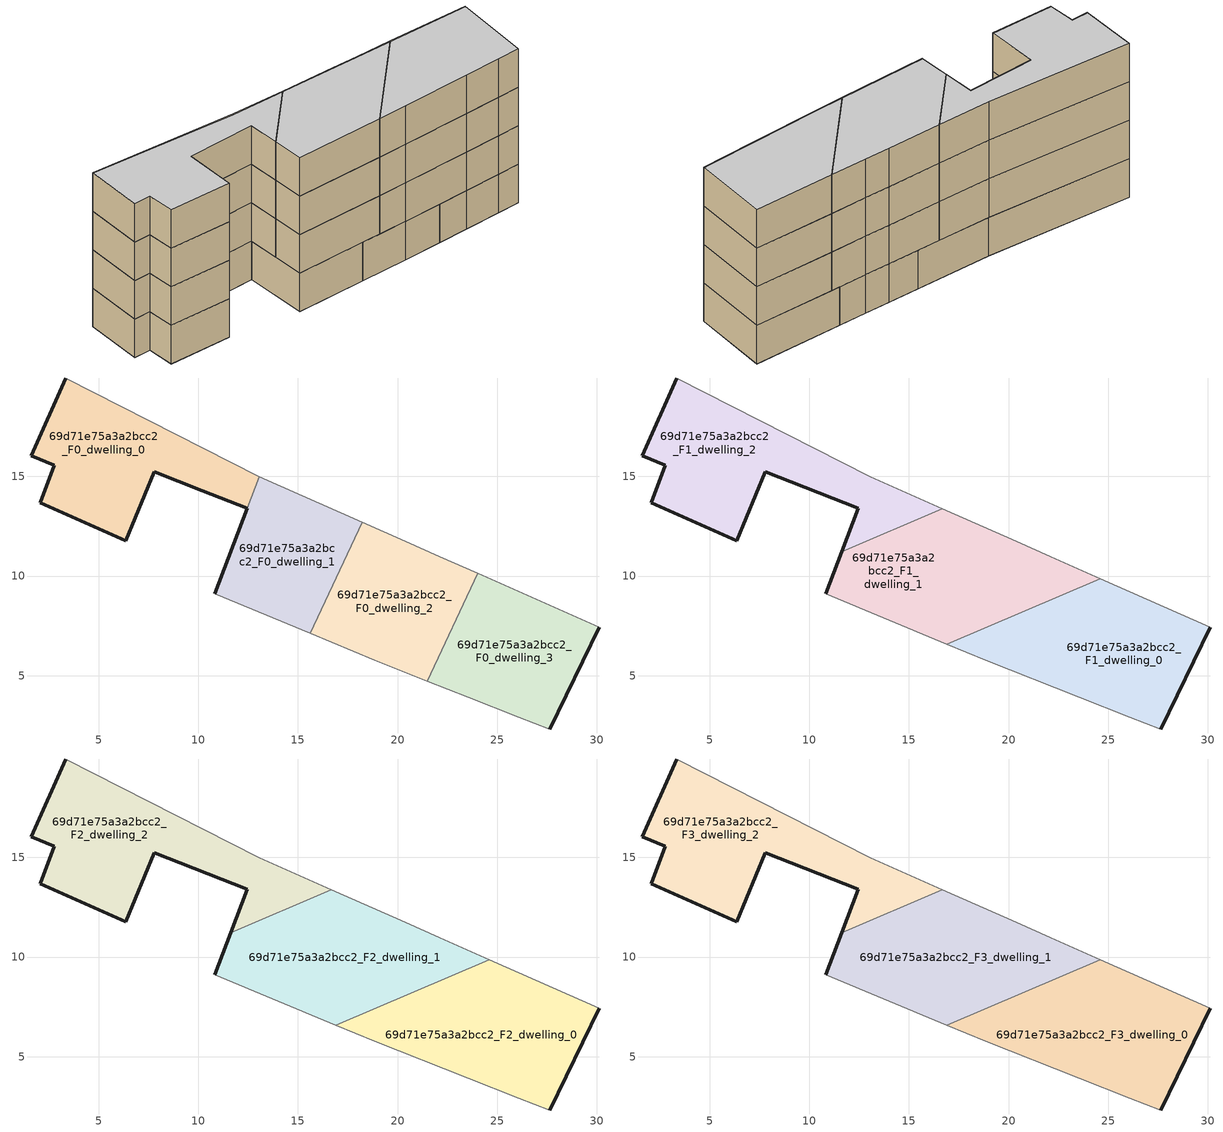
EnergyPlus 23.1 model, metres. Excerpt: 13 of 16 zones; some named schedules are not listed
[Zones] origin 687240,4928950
69d71e75a3a2bcc2_F0_dwelling_0
 floor ground (EU_floor_Construction): 12.45,13.39 13.06,14.98 3.34,19.93 1.61,16.03 2.76,15.55 2.08,13.68 6.35,11.76 7.78,15.24 10.21,14.28 z0
 wall outside (EU_wall_Construction): 12.45,13.39 10.21,14.28 7.78,15.24 6.35,11.76 2.08,13.68 2.76,15.55 1.61,16.03 3.34,19.93 z0:3
 wall adiabatic (EU_wall_Construction): 3.34,19.93 13.06,14.98 z0:3
 wall to 69d71e75a3a2bcc2_F0_dwelling_1 (EU_wall_Construction): 13.06,14.98 12.46,13.39 z0:3
69d71e75a3a2bcc2_F0_dwelling_1
 floor ground (EU_floor_Construction): 15.61,7.12 18.21,12.7 13.06,14.98 10.82,9.11 z0
 wall outside (EU_wall_Construction): 10.82,9.11 12.46,13.39 z0:3
 wall adiabatic (EU_wall_Construction): 13.06,14.98 18.21,12.7 / 15.61,7.12 10.82,9.11 z0:3
 wall to 69d71e75a3a2bcc2_F0_dwelling_2 (EU_wall_Construction): 18.21,12.7 15.61,7.12 z0:3
69d71e75a3a2bcc2_F0_dwelling_2
 floor ground (EU_floor_Construction): 21.49,4.73 24.01,10.13 22.12,10.96 20.37,11.75 18.21,12.7 15.61,7.12 18.86,5.76 z0
 wall adiabatic (EU_wall_Construction): 21.49,4.73 18.86,5.76 15.61,7.12 / 18.21,12.7 20.37,11.75 22.12,10.96 24.01,10.13 z0:3
 wall to 69d71e75a3a2bcc2_F0_dwelling_3 (EU_wall_Construction): 24.01,10.13 21.49,4.73 z0:3
69d71e75a3a2bcc2_F0_dwelling_3
 floor ground (EU_floor_Construction): 27.62,2.33 30.12,7.42 24.01,10.13 21.49,4.73 23.55,3.92 26.08,2.92 z0
 wall outside (EU_wall_Construction): 30.12,7.42 27.62,2.33 z0:3
 wall adiabatic (EU_wall_Construction): 24.01,10.13 30.12,7.42 / 27.62,2.33 26.08,2.92 23.55,3.92 21.49,4.73 z0:3
69d71e75a3a2bcc2_F1_dwelling_0
 floor to 69d71e75a3a2bcc2_F0_dwelling_2 (EU_floor_Construction): 21.49,4.73 23.72,9.49 16.89,6.58 18.86,5.76 z3
 floor to 69d71e75a3a2bcc2_F0_dwelling_3 (EU_floor_Construction): 27.62,2.33 30.12,7.42 24.6,9.87 23.72,9.49 21.49,4.73 23.55,3.92 26.08,2.92 z3
 wall outside (EU_wall_Construction): 30.12,7.42 27.62,2.33 z3:6
 wall adiabatic (EU_wall_Construction): 24.6,9.87 30.12,7.42 / 27.62,2.33 26.08,2.92 23.55,3.92 18.86,5.76 16.89,6.58 z3:6
 wall to 69d71e75a3a2bcc2_F1_dwelling_1 (EU_wall_Construction): 16.89,6.58 24.6,9.87 z3:6
69d71e75a3a2bcc2_F1_dwelling_1
 floor to 69d71e75a3a2bcc2_F0_dwelling_2 (EU_floor_Construction): 23.72,9.49 24.01,10.13 22.12,10.96 20.37,11.75 18.21,12.7 15.61,7.12 16.89,6.58 z3
 floor to 69d71e75a3a2bcc2_F0_dwelling_3 (EU_floor_Construction): 24.6,9.87 24.01,10.13 23.72,9.49 z3
 floor to 69d71e75a3a2bcc2_F0_dwelling_1 (EU_floor_Construction): 15.61,7.12 18.21,12.7 16.68,13.38 11.63,11.23 10.82,9.11 z3
 wall outside (EU_wall_Construction): 10.82,9.11 11.63,11.23 z3:6
 wall adiabatic (EU_wall_Construction): 16.89,6.58 10.82,9.11 / 16.68,13.38 20.37,11.75 22.12,10.96 24.6,9.87 z3:6
 wall to 69d71e75a3a2bcc2_F1_dwelling_2 (EU_wall_Construction): 11.63,11.23 16.68,13.38 z3:6
69d71e75a3a2bcc2_F1_dwelling_2
 floor outside (EU_floor_Construction): 11.63,11.23 13.06,14.98 12.45,13.39 z3
 floor to 69d71e75a3a2bcc2_F0_dwelling_0 (EU_floor_Construction): 12.45,13.39 13.06,14.98 3.34,19.93 1.61,16.03 2.76,15.55 2.08,13.68 6.35,11.76 7.78,15.24 z3
 floor to 69d71e75a3a2bcc2_F0_dwelling_1 (EU_floor_Construction): 16.68,13.38 13.06,14.98 11.63,11.23 z3
 wall outside (EU_wall_Construction): 11.63,11.23 12.45,13.39 7.78,15.24 6.35,11.76 2.08,13.68 2.76,15.55 1.61,16.03 3.34,19.93 z3:6
 wall adiabatic (EU_wall_Construction): 3.34,19.93 13.05,14.99 16.68,13.38 z3:6
69d71e75a3a2bcc2_F2_dwelling_0
 floor to 69d71e75a3a2bcc2_F1_dwelling_0 (EU_floor_Construction): 27.62,2.33 30.12,7.42 24.6,9.87 16.89,6.58 18.86,5.76 23.55,3.92 26.08,2.92 z6
 wall outside (EU_wall_Construction): 30.12,7.42 27.62,2.33 z6:9
 wall adiabatic (EU_wall_Construction): 24.6,9.87 30.12,7.42 / 27.62,2.33 26.08,2.92 23.55,3.92 18.86,5.76 16.89,6.58 z6:9
 wall to 69d71e75a3a2bcc2_F2_dwelling_1 (EU_wall_Construction): 16.89,6.58 24.6,9.87 z6:9
69d71e75a3a2bcc2_F2_dwelling_1
 floor to 69d71e75a3a2bcc2_F1_dwelling_1 (EU_floor_Construction): 24.6,9.87 22.12,10.96 20.37,11.75 16.68,13.38 11.63,11.23 10.82,9.11 16.89,6.58 z6
 wall outside (EU_wall_Construction): 10.82,9.11 11.63,11.23 z6:9
 wall adiabatic (EU_wall_Construction): 16.89,6.58 10.82,9.11 / 16.68,13.38 20.37,11.75 22.12,10.96 24.6,9.87 z6:9
 wall to 69d71e75a3a2bcc2_F2_dwelling_2 (EU_wall_Construction): 11.63,11.23 16.68,13.38 z6:9
69d71e75a3a2bcc2_F2_dwelling_2
 floor to 69d71e75a3a2bcc2_F1_dwelling_2 (EU_floor_Construction): 16.68,13.38 13.05,14.99 3.34,19.93 1.61,16.03 2.76,15.55 2.08,13.68 6.35,11.76 7.78,15.24 12.45,13.39 11.63,11.23 z6
 wall outside (EU_wall_Construction): 11.63,11.23 12.45,13.39 7.78,15.24 6.35,11.76 2.08,13.68 2.76,15.55 1.61,16.03 3.34,19.93 z6:9
 wall adiabatic (EU_wall_Construction): 3.34,19.93 13.05,14.99 16.68,13.38 z6:9
69d71e75a3a2bcc2_F3_dwelling_0
 floor to 69d71e75a3a2bcc2_F2_dwelling_0 (EU_floor_Construction): 27.62,2.33 30.12,7.42 24.6,9.87 16.89,6.58 18.86,5.76 23.55,3.92 26.08,2.92 z9
 wall outside (EU_wall_Construction): 30.12,7.42 27.62,2.33 z9:12
 wall adiabatic (EU_wall_Construction): 24.6,9.87 30.12,7.42 / 27.62,2.33 26.08,2.92 23.55,3.92 18.86,5.76 16.89,6.58 z9:12
 wall to 69d71e75a3a2bcc2_F3_dwelling_1 (EU_wall_Construction): 16.89,6.58 24.6,9.87 z9:12
 ceiling to 69d71e75a3a2bcc2_F4_dwelling_0 (EU_floor_Construction): 30.12,7.42 27.62,2.33 26.08,2.92 23.55,3.92 18.86,5.76 16.89,6.58 24.6,9.87 z12
69d71e75a3a2bcc2_F3_dwelling_1
 floor to 69d71e75a3a2bcc2_F2_dwelling_1 (EU_floor_Construction): 24.6,9.87 22.12,10.96 20.37,11.75 16.68,13.38 11.63,11.23 10.82,9.11 16.89,6.58 z9
 wall outside (EU_wall_Construction): 10.82,9.11 11.63,11.23 z9:12
 wall adiabatic (EU_wall_Construction): 16.89,6.58 10.82,9.11 / 16.68,13.38 20.37,11.75 22.12,10.96 24.6,9.87 z9:12
 wall to 69d71e75a3a2bcc2_F3_dwelling_2 (EU_wall_Construction): 11.63,11.23 16.68,13.38 z9:12
 ceiling to 69d71e75a3a2bcc2_F4_dwelling_1 (EU_floor_Construction): 22.12,10.96 24.6,9.87 16.89,6.58 10.82,9.11 11.63,11.23 16.68,13.38 20.37,11.75 z12
69d71e75a3a2bcc2_F3_dwelling_2
 floor to 69d71e75a3a2bcc2_F2_dwelling_2 (EU_floor_Construction): 16.68,13.38 13.05,14.99 3.34,19.93 1.61,16.03 2.76,15.55 2.08,13.68 6.35,11.76 7.78,15.24 12.45,13.39 11.63,11.23 z9
 wall outside (EU_wall_Construction): 11.63,11.23 12.45,13.39 7.78,15.24 6.35,11.76 2.08,13.68 2.76,15.55 1.61,16.03 3.34,19.93 z9:12
 wall adiabatic (EU_wall_Construction): 3.34,19.93 13.05,14.99 16.68,13.38 z9:12
 ceiling to 69d71e75a3a2bcc2_F4_dwelling_2 (EU_floor_Construction): 13.05,14.99 16.68,13.38 11.63,11.23 12.45,13.39 7.78,15.24 6.35,11.76 2.08,13.68 2.76,15.55 1.61,16.03 3.34,19.93 z12
[Building]
EU S2 Campaign: North Axis=0; Terrain=City; Solar Distribution=FullExterior
[Site:Location]
Bologna: Latitude=44.5; Longitude=11.25; Time Zone=1; Elevation=37
[SizingPeriod:WeatherFileDays]
AnnualSizingPeriod: Begin Month=1; Begin Day of Month=1; End Month=12; End Day of Month=31; Day of Week for Start Day=Monday; Use Weather File Daylight Saving Period=No; Use Weather File Rain and Snow Indicators=No
[MATERIAL]
EU_InternalMass_Material: Roughness=MediumRough; Thickness=0.1; Conductivity=1; Density=1800; Specific Heat=900; Thermal Absorptance=0.9; Solar Absorptance=0.7; Visible Absorptance=0.7
[MATERIAL:NOMASS] Roughness=MediumRough; Thermal Absorptance=0.9; Solar Absorptance=0.7; Visible Absorptance=0.7
Name | Thermal Resistance
EU_wall_NoMass | 0.905828
EU_floor_NoMass | 0.67114
[CONSTRUCTION]
EU_wall_Construction: EU_wall_NoMass
EU_floor_Construction: EU_floor_NoMass
EU_InternalMass_Construction: EU_InternalMass_Material
[ZONE] Type=1; Multiplier=1; Ceiling Height=autocalculate; Floor Area=autocalculate; Part of Total Floor Area=Yes
Name | Volume
69d71e75a3a2bcc2_F0_dwelling_0 | 130.285
69d71e75a3a2bcc2_F1_dwelling_0; 69d71e75a3a2bcc2_F2_dwelling_2; 69d71e75a3a2bcc2_F3_dwelling_2 | 154.132
69d71e75a3a2bcc2_F2_dwelling_0; 69d71e75a3a2bcc2_F3_dwelling_0 | 154.136
69d71e75a3a2bcc2_F0_dwelling_1 | 100.879
69d71e75a3a2bcc2_F1_dwelling_1 | 154.11
69d71e75a3a2bcc2_F2_dwelling_1; 69d71e75a3a2bcc2_F3_dwelling_1 | 154.121
69d71e75a3a2bcc2_F0_dwelling_2 | 115.6
69d71e75a3a2bcc2_F1_dwelling_2 | 154.126
69d71e75a3a2bcc2_F0_dwelling_3 | 115.596
[INTERNALMASS] Construction=EU_InternalMass_Construction
Name | Zone or ZoneList | Surface Area
69d71e75a3a2bcc2_F0_dwelling_0_EU_InternalMass | 69d71e75a3a2bcc2_F0_dwelling_0 | 43.4303
69d71e75a3a2bcc2_F0_dwelling_1_EU_InternalMass | 69d71e75a3a2bcc2_F0_dwelling_1 | 33.6366
69d71e75a3a2bcc2_F0_dwelling_2_EU_InternalMass | 69d71e75a3a2bcc2_F0_dwelling_2 | 38.5332
69d71e75a3a2bcc2_F0_dwelling_3_EU_InternalMass | 69d71e75a3a2bcc2_F0_dwelling_3 | 38.5318
69d71e75a3a2bcc2_F1_dwelling_0_EU_InternalMass | 69d71e75a3a2bcc2_F1_dwelling_0 | 51.3785
69d71e75a3a2bcc2_F1_dwelling_1_EU_InternalMass | 69d71e75a3a2bcc2_F1_dwelling_1 | 51.3735
69d71e75a3a2bcc2_F1_dwelling_2_EU_InternalMass | 69d71e75a3a2bcc2_F1_dwelling_2 | 51.3777
69d71e75a3a2bcc2_F2_dwelling_0_EU_InternalMass | 69d71e75a3a2bcc2_F2_dwelling_0 | 51.3785
69d71e75a3a2bcc2_F2_dwelling_1_EU_InternalMass | 69d71e75a3a2bcc2_F2_dwelling_1 | 51.3735
69d71e75a3a2bcc2_F2_dwelling_2_EU_InternalMass | 69d71e75a3a2bcc2_F2_dwelling_2 | 51.3777
69d71e75a3a2bcc2_F3_dwelling_0_EU_InternalMass | 69d71e75a3a2bcc2_F3_dwelling_0 | 51.3785
69d71e75a3a2bcc2_F3_dwelling_1_EU_InternalMass | 69d71e75a3a2bcc2_F3_dwelling_1 | 51.3735
69d71e75a3a2bcc2_F3_dwelling_2_EU_InternalMass | 69d71e75a3a2bcc2_F3_dwelling_2 | 51.3777
[OTHEREQUIPMENT] Fuel Type=Electricity; Design Level Calculation Method=Watts/Area; Power per Zone Floor Area=1; Fraction Latent=0; Fraction Radiant=0; Fraction Lost=0; Carbon Dioxide Generation Rate=0; EndUse Subcategory=EU_Step8_InternalGains
Name | Zone or ZoneList or Space or SpaceList | Schedule
EU_Step8_InternalGain_69d71e75a3a2bcc2_F0_dwelling_0_f000 | 69d71e75a3a2bcc2_F0_dwelling_0 | EU_Step8_GainSchedule_69d71e75a3a2bcc2_F0_dwelling_0_f000
EU_Step8_InternalGain_69d71e75a3a2bcc2_F0_dwelling_1_f000 | 69d71e75a3a2bcc2_F0_dwelling_1 | EU_Step8_GainSchedule_69d71e75a3a2bcc2_F0_dwelling_1_f000
EU_Step8_InternalGain_69d71e75a3a2bcc2_F0_dwelling_2_f000 | 69d71e75a3a2bcc2_F0_dwelling_2 | EU_Step8_GainSchedule_69d71e75a3a2bcc2_F0_dwelling_2_f000
EU_Step8_InternalGain_69d71e75a3a2bcc2_F0_dwelling_3_f000 | 69d71e75a3a2bcc2_F0_dwelling_3 | EU_Step8_GainSchedule_69d71e75a3a2bcc2_F0_dwelling_3_f000
EU_Step8_InternalGain_69d71e75a3a2bcc2_F1_dwelling_0_f000 | 69d71e75a3a2bcc2_F1_dwelling_0 | EU_Step8_GainSchedule_69d71e75a3a2bcc2_F1_dwelling_0_f000
EU_Step8_InternalGain_69d71e75a3a2bcc2_F1_dwelling_1_f000 | 69d71e75a3a2bcc2_F1_dwelling_1 | EU_Step8_GainSchedule_69d71e75a3a2bcc2_F1_dwelling_1_f000
EU_Step8_InternalGain_69d71e75a3a2bcc2_F1_dwelling_2_f000 | 69d71e75a3a2bcc2_F1_dwelling_2 | EU_Step8_GainSchedule_69d71e75a3a2bcc2_F1_dwelling_2_f000
EU_Step8_InternalGain_69d71e75a3a2bcc2_F2_dwelling_0_f000 | 69d71e75a3a2bcc2_F2_dwelling_0 | EU_Step8_GainSchedule_69d71e75a3a2bcc2_F2_dwelling_0_f000
EU_Step8_InternalGain_69d71e75a3a2bcc2_F2_dwelling_1_f000 | 69d71e75a3a2bcc2_F2_dwelling_1 | EU_Step8_GainSchedule_69d71e75a3a2bcc2_F2_dwelling_1_f000
EU_Step8_InternalGain_69d71e75a3a2bcc2_F2_dwelling_2_f000 | 69d71e75a3a2bcc2_F2_dwelling_2 | EU_Step8_GainSchedule_69d71e75a3a2bcc2_F2_dwelling_2_f000
EU_Step8_InternalGain_69d71e75a3a2bcc2_F3_dwelling_0_f000 | 69d71e75a3a2bcc2_F3_dwelling_0 | EU_Step8_GainSchedule_69d71e75a3a2bcc2_F3_dwelling_0_f000
EU_Step8_InternalGain_69d71e75a3a2bcc2_F3_dwelling_1_f000 | 69d71e75a3a2bcc2_F3_dwelling_1 | EU_Step8_GainSchedule_69d71e75a3a2bcc2_F3_dwelling_1_f000
EU_Step8_InternalGain_69d71e75a3a2bcc2_F3_dwelling_2_f000 | 69d71e75a3a2bcc2_F3_dwelling_2 | EU_Step8_GainSchedule_69d71e75a3a2bcc2_F3_dwelling_2_f000
[ZONEVENTILATION:DESIGNFLOWRATE] Schedule=EU_AlwaysOn; Design Flow Rate Calculation Method=AirChanges/Hour; Air Changes per Hour=0.73129; Ventilation Type=Natural; Fan Pressure Rise=0; Fan Total Efficiency=1; Constant Term Coefficient=1; Temperature Term Coefficient=0; Velocity Term Coefficient=0; Velocity Squared Term Coefficient=0; Minimum Indoor Temperature=-100; Maximum Indoor Temperature=100; Delta Temperature=-100; Minimum Outdoor Temperature=-100; Maximum Outdoor Temperature=100; Maximum Wind Speed=40
Name | Zone or ZoneList or Space or SpaceList
EU_ConstantAir_69d71e75a3a2bcc2_F0_dwelling_0 | 69d71e75a3a2bcc2_F0_dwelling_0
EU_ConstantAir_69d71e75a3a2bcc2_F0_dwelling_1 | 69d71e75a3a2bcc2_F0_dwelling_1
EU_ConstantAir_69d71e75a3a2bcc2_F0_dwelling_2 | 69d71e75a3a2bcc2_F0_dwelling_2
EU_ConstantAir_69d71e75a3a2bcc2_F0_dwelling_3 | 69d71e75a3a2bcc2_F0_dwelling_3
EU_ConstantAir_69d71e75a3a2bcc2_F1_dwelling_0 | 69d71e75a3a2bcc2_F1_dwelling_0
EU_ConstantAir_69d71e75a3a2bcc2_F1_dwelling_1 | 69d71e75a3a2bcc2_F1_dwelling_1
EU_ConstantAir_69d71e75a3a2bcc2_F1_dwelling_2 | 69d71e75a3a2bcc2_F1_dwelling_2
EU_ConstantAir_69d71e75a3a2bcc2_F2_dwelling_0 | 69d71e75a3a2bcc2_F2_dwelling_0
EU_ConstantAir_69d71e75a3a2bcc2_F2_dwelling_1 | 69d71e75a3a2bcc2_F2_dwelling_1
EU_ConstantAir_69d71e75a3a2bcc2_F2_dwelling_2 | 69d71e75a3a2bcc2_F2_dwelling_2
EU_ConstantAir_69d71e75a3a2bcc2_F3_dwelling_0 | 69d71e75a3a2bcc2_F3_dwelling_0
EU_ConstantAir_69d71e75a3a2bcc2_F3_dwelling_1 | 69d71e75a3a2bcc2_F3_dwelling_1
EU_ConstantAir_69d71e75a3a2bcc2_F3_dwelling_2 | 69d71e75a3a2bcc2_F3_dwelling_2
[HVACTEMPLATE:THERMOSTAT] Constant Heating Setpoint=20; Constant Cooling Setpoint=50
EU_HeatOnly_69d71e75a3a2bcc2_F0_dwelling_0; EU_HeatOnly_69d71e75a3a2bcc2_F0_dwelling_1; EU_HeatOnly_69d71e75a3a2bcc2_F0_dwelling_2; EU_HeatOnly_69d71e75a3a2bcc2_F0_dwelling_3; EU_HeatOnly_69d71e75a3a2bcc2_F1_dwelling_0; EU_HeatOnly_69d71e75a3a2bcc2_F1_dwelling_1; EU_HeatOnly_69d71e75a3a2bcc2_F1_dwelling_2; EU_HeatOnly_69d71e75a3a2bcc2_F2_dwelling_0; EU_HeatOnly_69d71e75a3a2bcc2_F2_dwelling_1; EU_HeatOnly_69d71e75a3a2bcc2_F2_dwelling_2; EU_HeatOnly_69d71e75a3a2bcc2_F3_dwelling_0; EU_HeatOnly_69d71e75a3a2bcc2_F3_dwelling_1; EU_HeatOnly_69d71e75a3a2bcc2_F3_dwelling_2; EU_HeatOnly_69d71e75a3a2bcc2_F4_dwelling_0; EU_HeatOnly_69d71e75a3a2bcc2_F4_dwelling_1; EU_HeatOnly_69d71e75a3a2bcc2_F4_dwelling_2
[HVACTEMPLATE:ZONE:IDEALLOADSAIRSYSTEM] System Availability Schedule=EU_AlwaysOn; Maximum Heating Supply Air Temperature=50; Minimum Cooling Supply Air Temperature=13; Maximum Heating Supply Air Humidity Ratio=0.0156; Minimum Cooling Supply Air Humidity Ratio=0.0077; Heating Limit=NoLimit; Cooling Limit=NoLimit; Heating Availability Schedule=EU_AlwaysOn; Cooling Availability Schedule=EU_CoolingOff; Dehumidification Control Type=ConstantSensibleHeatRatio; Cooling Sensible Heat Ratio=0.7; Dehumidification Setpoint=60; Humidification Control Type=None; Humidification Setpoint=30; Outdoor Air Method=None; Outdoor Air Flow Rate per Person=0.00944; Outdoor Air Flow Rate per Zone Floor Area=0; Outdoor Air Flow Rate per Zone=0; Demand Controlled Ventilation Type=None; Outdoor Air Economizer Type=NoEconomizer; Heat Recovery Type=None; Sensible Heat Recovery Effectiveness=0.7; Latent Heat Recovery Effectiveness=0.65
Name | Template Thermostat
69d71e75a3a2bcc2_F0_dwelling_0 | EU_HeatOnly_69d71e75a3a2bcc2_F0_dwelling_0
69d71e75a3a2bcc2_F0_dwelling_1 | EU_HeatOnly_69d71e75a3a2bcc2_F0_dwelling_1
69d71e75a3a2bcc2_F0_dwelling_2 | EU_HeatOnly_69d71e75a3a2bcc2_F0_dwelling_2
69d71e75a3a2bcc2_F0_dwelling_3 | EU_HeatOnly_69d71e75a3a2bcc2_F0_dwelling_3
69d71e75a3a2bcc2_F1_dwelling_0 | EU_HeatOnly_69d71e75a3a2bcc2_F1_dwelling_0
69d71e75a3a2bcc2_F1_dwelling_1 | EU_HeatOnly_69d71e75a3a2bcc2_F1_dwelling_1
69d71e75a3a2bcc2_F1_dwelling_2 | EU_HeatOnly_69d71e75a3a2bcc2_F1_dwelling_2
69d71e75a3a2bcc2_F2_dwelling_0 | EU_HeatOnly_69d71e75a3a2bcc2_F2_dwelling_0
69d71e75a3a2bcc2_F2_dwelling_1 | EU_HeatOnly_69d71e75a3a2bcc2_F2_dwelling_1
69d71e75a3a2bcc2_F2_dwelling_2 | EU_HeatOnly_69d71e75a3a2bcc2_F2_dwelling_2
69d71e75a3a2bcc2_F3_dwelling_0 | EU_HeatOnly_69d71e75a3a2bcc2_F3_dwelling_0
69d71e75a3a2bcc2_F3_dwelling_1 | EU_HeatOnly_69d71e75a3a2bcc2_F3_dwelling_1
69d71e75a3a2bcc2_F3_dwelling_2 | EU_HeatOnly_69d71e75a3a2bcc2_F3_dwelling_2
[SIZING:ZONE] Zone Cooling Design Supply Air Temperature Input Method=SupplyAirTemperature; Zone Cooling Design Supply Air Temperature=13; Zone Heating Design Supply Air Temperature Input Method=SupplyAirTemperature; Zone Heating Design Supply Air Temperature=50; Zone Cooling Design Supply Air Humidity Ratio=0.008; Zone Heating Design Supply Air Humidity Ratio=0.008; Cooling Design Air Flow Method=DesignDay; Cooling Design Air Flow Rate=0; Cooling Minimum Air Flow per Zone Floor Area=0.000762; Cooling Minimum Air Flow=0; Cooling Minimum Air Flow Fraction=0.2; Heating Design Air Flow Method=DesignDay; Heating Design Air Flow Rate=0; Heating Maximum Air Flow per Zone Floor Area=0.002032; Heating Maximum Air Flow=0.141576; Heating Maximum Air Flow Fraction=0.3; Account for Dedicated Outdoor Air System=No; Dedicated Outdoor Air System Control Strategy=NeutralSupplyAir; Dedicated Outdoor Air Low Setpoint Temperature for Design=autosize; Dedicated Outdoor Air High Setpoint Temperature for Design=autosize; Zone Load Sizing Method=Sensible Load Only No Latent Load; Zone Latent Cooling Design Supply Air Humidity Ratio Input Method=HumidityRatioDifference; Zone Cooling Design Supply Air Humidity Ratio Difference=0.005; Zone Latent Heating Design Supply Air Humidity Ratio Input Method=HumidityRatioDifference; Zone Humidification Design Supply Air Humidity Ratio Difference=0.005
69d71e75a3a2bcc2_F0_dwelling_0; 69d71e75a3a2bcc2_F0_dwelling_1; 69d71e75a3a2bcc2_F0_dwelling_2; 69d71e75a3a2bcc2_F0_dwelling_3; 69d71e75a3a2bcc2_F1_dwelling_0; 69d71e75a3a2bcc2_F1_dwelling_1; 69d71e75a3a2bcc2_F1_dwelling_2; 69d71e75a3a2bcc2_F2_dwelling_0; 69d71e75a3a2bcc2_F2_dwelling_1; 69d71e75a3a2bcc2_F2_dwelling_2; 69d71e75a3a2bcc2_F3_dwelling_0; 69d71e75a3a2bcc2_F3_dwelling_1
